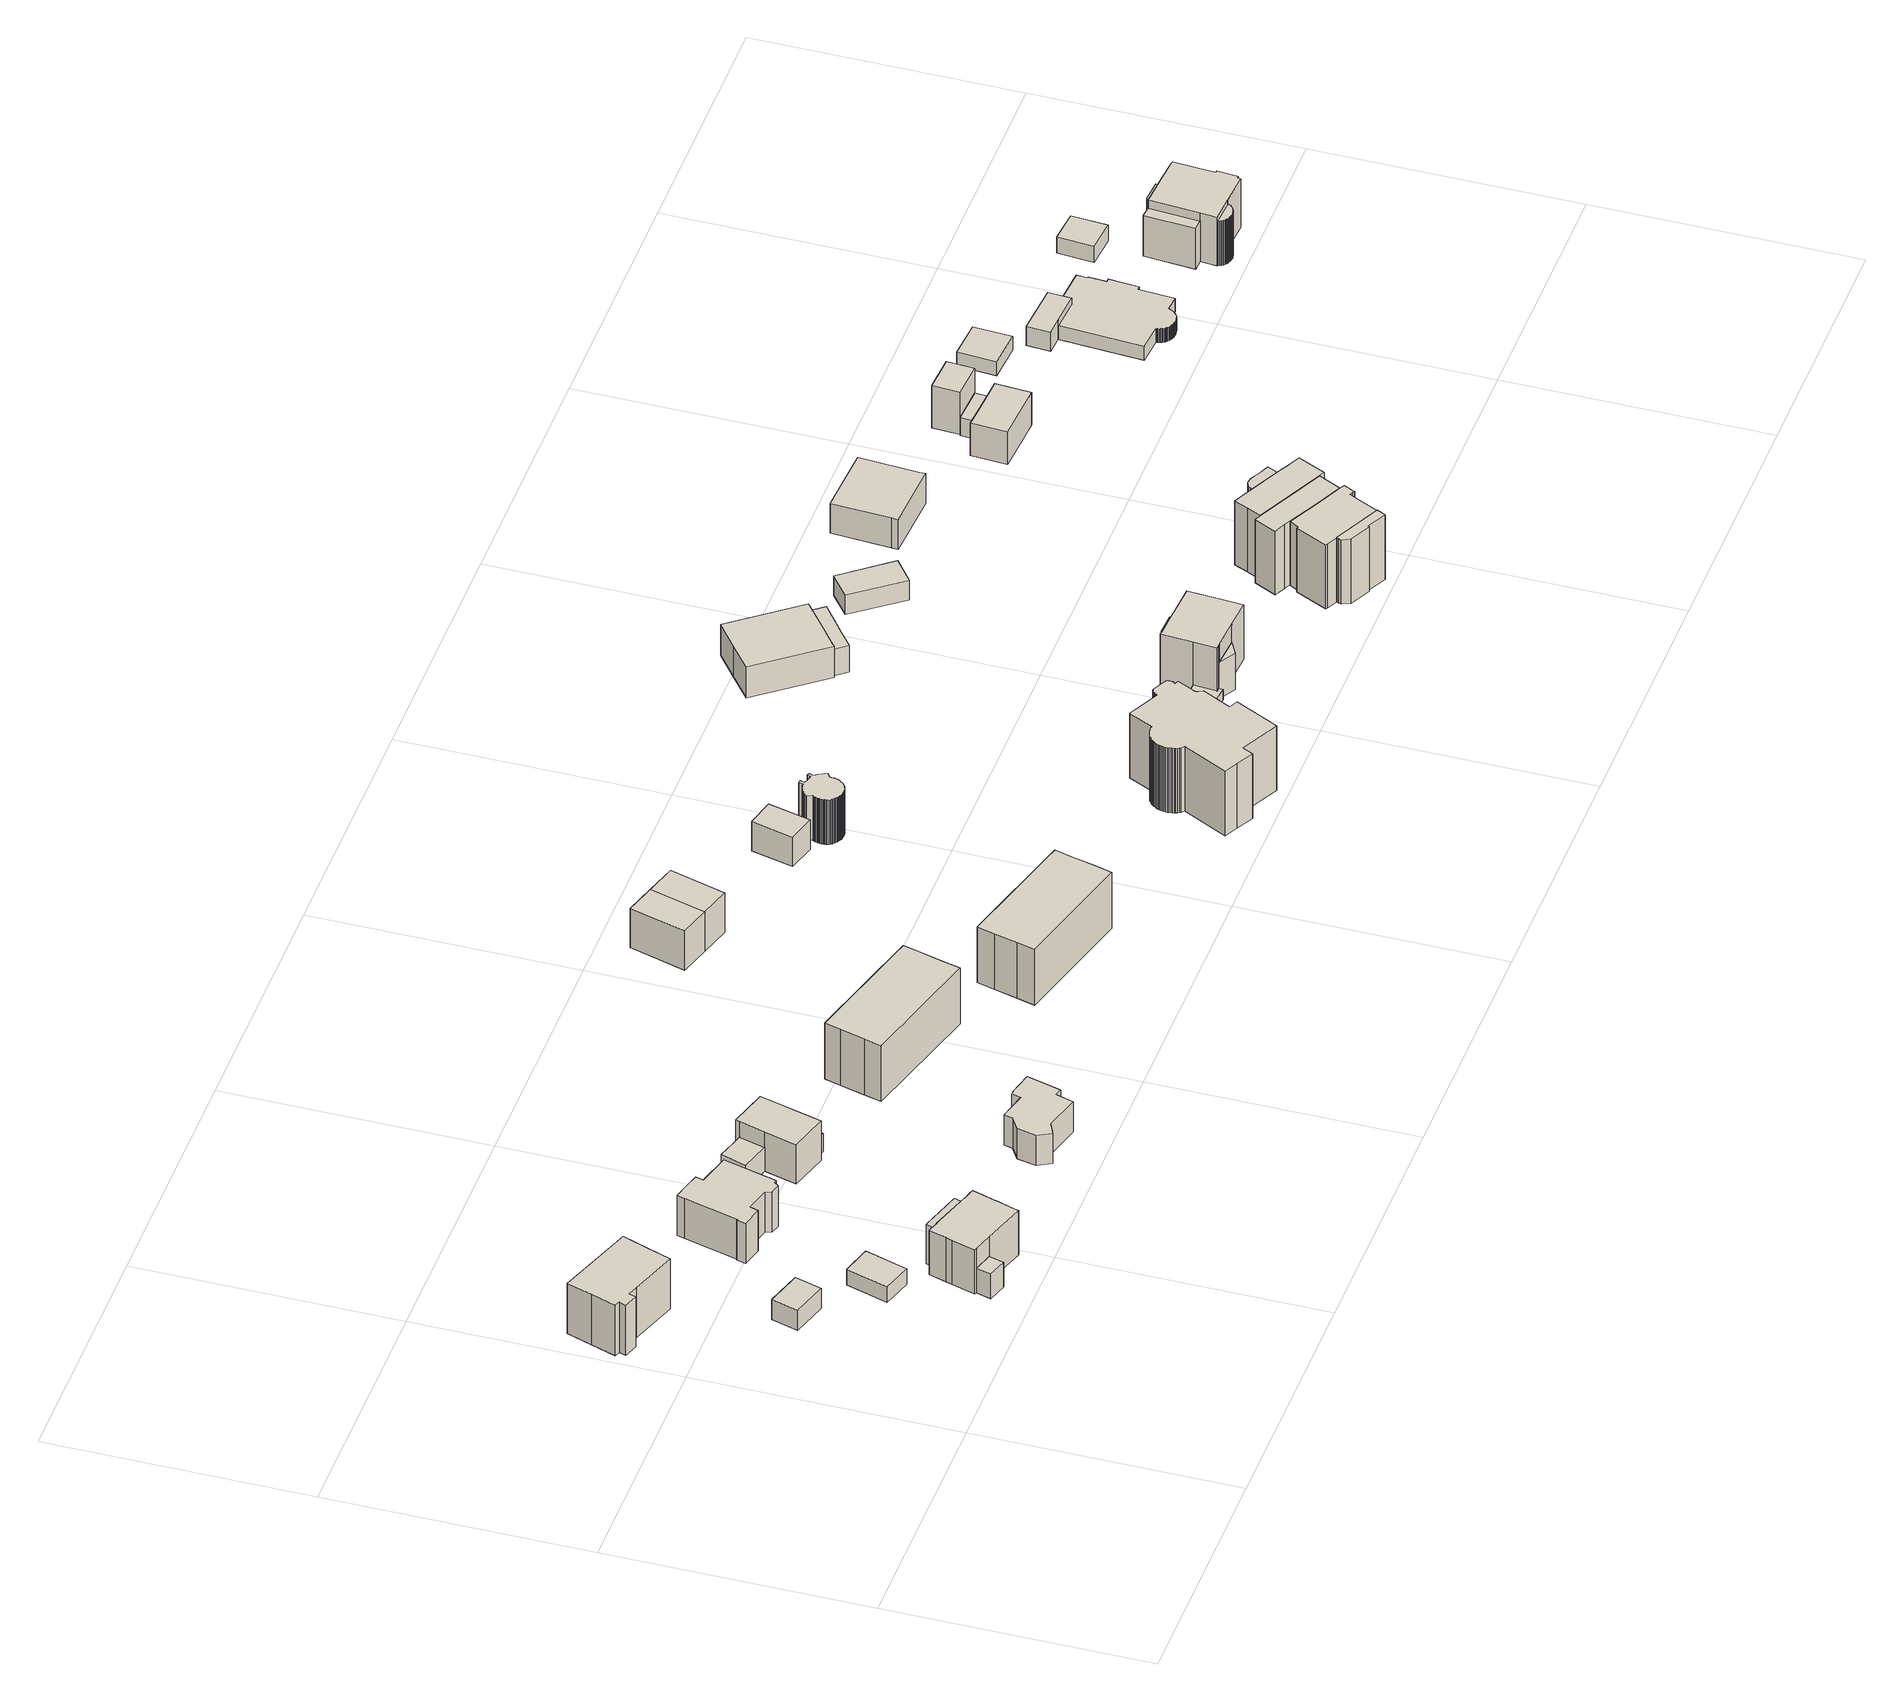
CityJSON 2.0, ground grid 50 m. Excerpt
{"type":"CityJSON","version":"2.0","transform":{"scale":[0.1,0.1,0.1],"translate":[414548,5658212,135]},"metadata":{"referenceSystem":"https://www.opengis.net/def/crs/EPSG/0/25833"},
"CityObjects":{
"building1":{"type":"Building","attributes":{"Dachtyp_tdc":"tdcGableRoof","Gemeindeschluessel":14612000,"Dachneigung":37.36,"QualitaetDacherkennung":86,"Geometrietyp2DReferenz":"3000","measuredHeight":13.49,"function":"31001_9998","roofType":"3100"},"geometry":[{"type":"Solid","lod":"1","boundaries":[[[[0,1,2,3,4,5,6,7,8,9,10]],[[11,12,13,14,15,16,17,18,19,20,21]],[[10,12,11,0]],[[9,13,12,10]],[[8,14,13,9]],[[7,15,14,8]],[[6,16,15,7]],[[5,17,16,6]],[[4,18,17,5]],[[3,19,18,4]],[[2,20,19,3]],[[1,21,20,2]],[[0,11,21,1]]]]}]},
"building2":{"type":"Building","attributes":{"Dachtyp_tdc":"tdcGableRoof","Gemeindeschluessel":14612000,"Dachneigung":61.58,"QualitaetDacherkennung":7,"Geometrietyp2DReferenz":"3000","measuredHeight":6.81,"function":"31001_9998","roofType":"3100"},"geometry":[{"type":"Solid","lod":"1","boundaries":[[[[22,23,24,25]],[[26,27,28,29]],[[25,27,26,22]],[[24,28,27,25]],[[23,29,28,24]],[[22,26,29,23]]]]}]},
"building3":{"type":"Building","attributes":{"Dachtyp_tdc":"tdcHipAndGableRoof","Gemeindeschluessel":14612000,"Dachneigung":32.86,"QualitaetDacherkennung":50,"Geometrietyp2DReferenz":"3000","measuredHeight":4.56,"function":"31001_9998","roofType":"5000"},"geometry":[{"type":"Solid","lod":"1","boundaries":[[[[30,31,32,33]],[[34,35,36,37]],[[33,35,34,30]],[[32,36,35,33]],[[31,37,36,32]],[[30,34,37,31]]]]}]},
"building4":{"type":"Building","attributes":{"Gemeindeschluessel":14612000,"Geometrietyp2DReferenz":"3000","function":"31001_9998","roofType":"9999"},"children":["building4-1","building4-2","building4-3"]},
"building4-1":{"type":"BuildingPart","attributes":{"Dachtyp_tdc":"tdcGableRoof","Dachneigung":58.76,"QualitaetDacherkennung":11,"Geometrietyp2DReferenz":"3000","measuredHeight":7.22,"roofType":"3100"},"parents":["building4"],"geometry":[{"type":"Solid","lod":"1","boundaries":[[[[38,39,40,41]],[[42,43,44,45]],[[41,43,42,38]],[[40,44,43,41]],[[39,45,44,40]],[[38,42,45,39]]]]}]},
"building4-2":{"type":"BuildingPart","attributes":{"Dachtyp_tdc":"tdcGableRoof","Dachneigung":45.17,"QualitaetDacherkennung":63,"Geometrietyp2DReferenz":"3000","measuredHeight":12.09,"roofType":"3100"},"parents":["building4"],"geometry":[{"type":"Solid","lod":"1","boundaries":[[[[46,47,48,49,50,51,52,53,54,55,56,57,58,59,60,61]],[[42,45,62,63,64,65,66,67,68,69,70,71,72,73,74,75]],[[61,45,42,46]],[[60,62,45,61]],[[59,63,62,60]],[[58,64,63,59]],[[57,65,64,58]],[[56,66,65,57]],[[55,67,66,56]],[[54,68,67,55]],[[53,69,68,54]],[[52,70,69,53]],[[51,71,70,52]],[[50,72,71,51]],[[49,73,72,50]],[[48,74,73,49]],[[47,75,74,48]],[[46,42,75,47]]]]}]},
"building4-3":{"type":"BuildingPart","attributes":{"Dachtyp_tdc":"tdcGableRoof","Dachneigung":41.83,"QualitaetDacherkennung":75,"Geometrietyp2DReferenz":"3000","measuredHeight":10.6,"roofType":"3100"},"parents":["building4"],"geometry":[{"type":"Solid","lod":"1","boundaries":[[[[76,77,78,79,80,81,82,83]],[[84,68,85,67,86,87,88,89]],[[83,68,84,76]],[[82,85,68,83]],[[81,67,85,82]],[[80,86,67,81]],[[79,87,86,80]],[[78,88,87,79]],[[77,89,88,78]],[[76,84,89,77]]]]}]},
"building5":{"type":"Building","attributes":{"Dachtyp_tdc":"tdcFreeFormRoof","Gemeindeschluessel":14612000,"Dachneigung":45.99,"QualitaetDacherkennung":55,"Geometrietyp2DReferenz":"3000","measuredHeight":12.4,"function":"31001_9998","roofType":"5000"},"geometry":[{"type":"Solid","lod":"1","boundaries":[[[[90,91,92,93,94,95,96,97,98,99,100,101,102,103,104,105]],[[106,107,108,109,110,111,112,113,114,115,116,117,118,119,120,121]],[[105,107,106,90]],[[104,108,107,105]],[[103,109,108,104]],[[102,110,109,103]],[[101,111,110,102]],[[100,112,111,101]],[[99,113,112,100]],[[98,114,113,99]],[[97,115,114,98]],[[96,116,115,97]],[[95,117,116,96]],[[94,118,117,95]],[[93,119,118,94]],[[92,120,119,93]],[[91,121,120,92]],[[90,106,121,91]]]]}]},
"building6":{"type":"Building","attributes":{"Gemeindeschluessel":14612000,"Geometrietyp2DReferenz":"3000","function":"31001_9998","roofType":"9999"},"children":["building6-1","building6-2","building6-3"]},
"building6-1":{"type":"BuildingPart","attributes":{"Dachtyp_tdc":"tdcHipRoof","Dachneigung":43.81,"QualitaetDacherkennung":73,"Geometrietyp2DReferenz":"3000","measuredHeight":10.51,"roofType":"3200"},"parents":["building6"],"geometry":[{"type":"Solid","lod":"1","boundaries":[[[[122,123,124,125,126,127,128,129]],[[130,131,132,133,134,135,136,137]],[[128,131,130,129]],[[127,132,131,128]],[[126,133,132,127]],[[125,134,133,126]],[[124,135,134,125]],[[123,136,135,124]],[[122,137,136,123]],[[129,130,137,122]]]]}]},
"building6-2":{"type":"BuildingPart","attributes":{"Dachtyp_tdc":"tdcPolyFlatRoof","Dachneigung":0,"QualitaetDacherkennung":43,"Geometrietyp2DReferenz":"3000","measuredHeight":3.89,"roofType":"1000"},"parents":["building6"],"geometry":[{"type":"Solid","lod":"1","boundaries":[[[[138,139,140,141]],[[137,142,143,130]],[[140,142,137,141]],[[139,143,142,140]],[[138,130,143,139]],[[141,137,130,138]]]]}]},
"building6-3":{"type":"BuildingPart","attributes":{"Dachtyp_tdc":"tdcFreeFormRoof","Dachneigung":50.61,"QualitaetDacherkennung":26,"Geometrietyp2DReferenz":"3000","measuredHeight":6.78,"roofType":"5000"},"parents":["building6"],"geometry":[{"type":"Solid","lod":"1","boundaries":[[[[144,145,146,147,148]],[[149,150,151,134,133]],[[148,150,149,144]],[[147,151,150,148]],[[146,134,151,147]],[[145,133,134,146]],[[144,149,133,145]]]]}]},
"building7":{"type":"Building","attributes":{"Dachtyp_tdc":"tdcFreeFormRoof","Gemeindeschluessel":14612000,"Dachneigung":26.39,"QualitaetDacherkennung":44,"Geometrietyp2DReferenz":"3000","measuredHeight":8.62,"function":"31001_9998","roofType":"5000"},"geometry":[{"type":"Solid","lod":"1","boundaries":[[[[152,153,154,155,156,157,158,159,160,161,162,163,164,165]],[[166,167,168,169,170,171,172,173,174,175,176,177,178,179]],[[165,167,166,152]],[[164,168,167,165]],[[163,169,168,164]],[[162,170,169,163]],[[161,171,170,162]],[[160,172,171,161]],[[159,173,172,160]],[[158,174,173,159]],[[157,175,174,158]],[[156,176,175,157]],[[155,177,176,156]],[[154,178,177,155]],[[153,179,178,154]],[[152,166,179,153]]]]}]},
"building8":{"type":"Building","attributes":{"Dachtyp_tdc":"tdcHipRoof","Gemeindeschluessel":14612000,"Dachneigung":44.31,"QualitaetDacherkennung":67,"Geometrietyp2DReferenz":"3000","measuredHeight":15.04,"function":"31001_9998","roofType":"3200"},"geometry":[{"type":"Solid","lod":"1","boundaries":[[[[180,181,182,183,184,185,186,187]],[[188,189,190,191,192,193,194,195]],[[187,189,188,180]],[[186,190,189,187]],[[185,191,190,186]],[[184,192,191,185]],[[183,193,192,184]],[[182,194,193,183]],[[181,195,194,182]],[[180,188,195,181]]]]}]},
"building9":{"type":"Building","attributes":{"Dachtyp_tdc":"tdcGableRoof","Gemeindeschluessel":14612000,"Dachneigung":14.91,"QualitaetDacherkennung":47,"Geometrietyp2DReferenz":"3000","measuredHeight":9.31,"function":"31001_9998","roofType":"3100"},"geometry":[{"type":"Solid","lod":"1","boundaries":[[[[196,197,198,199]],[[200,201,202,203]],[[199,201,200,196]],[[198,202,201,199]],[[197,203,202,198]],[[196,200,203,197]]]]}]},
"building10":{"type":"Building","attributes":{"Dachtyp_tdc":"tdcFreeFormRoof","Gemeindeschluessel":14612000,"Dachneigung":45.02,"QualitaetDacherkennung":69,"Geometrietyp2DReferenz":"3000","measuredHeight":15.14,"function":"31001_9998","roofType":"5000"},"geometry":[{"type":"Solid","lod":"1","boundaries":[[[[204,205,206,207,208,209,210,211]],[[212,213,214,215,216,217,218,219]],[[211,213,212,204]],[[210,214,213,211]],[[209,215,214,210]],[[208,216,215,209]],[[207,217,216,208]],[[206,218,217,207]],[[205,219,218,206]],[[204,212,219,205]]]]}]},
"building11":{"type":"Building","attributes":{"Dachtyp_tdc":"tdcGableRoof","Gemeindeschluessel":14612000,"Dachneigung":14.8,"QualitaetDacherkennung":48,"Geometrietyp2DReferenz":"3000","measuredHeight":9.32,"function":"31001_9998","roofType":"3100"},"geometry":[{"type":"Solid","lod":"1","boundaries":[[[[220,221,197,196]],[[222,200,203,223]],[[196,200,222,220]],[[197,203,200,196]],[[221,223,203,197]],[[220,222,223,221]]]]}]},
"building12":{"type":"Building","attributes":{"Dachtyp_tdc":"tdcGableRoof","Gemeindeschluessel":14612000,"Dachneigung":50.18,"QualitaetDacherkennung":15,"Geometrietyp2DReferenz":"3000","measuredHeight":9.1,"function":"31001_2000","roofType":"3100"},"geometry":[{"type":"Solid","lod":"1","boundaries":[[[[224,225,226,227]],[[228,229,230,231]],[[227,229,228,224]],[[226,230,229,227]],[[225,231,230,226]],[[224,228,231,225]]]]}]},
"building13":{"type":"Building","attributes":{"Dachtyp_tdc":"tdcFreeFormRoof","Gemeindeschluessel":14612000,"Dachneigung":49.87,"QualitaetDacherkennung":11,"Geometrietyp2DReferenz":"3000","measuredHeight":13.91,"function":"31001_2000","roofType":"5000"},"geometry":[{"type":"Solid","lod":"1","boundaries":[[[[232,233,234,235,236,237,238,239,240,241,242,243,244,245,246,247,248,249,250,251,252,253,254,255,256,257,258,259,260,261,262,263,264,265,266,267,268,269,270,271,272,273,274,275,276,277,278,279,280,281,282,283,284,285,286,287,288,289,290,291,292,293,294,295,296,297,298,299,300,301,302,303,304,305,306,307,308,309,310,311,312,313,314,315,316]],[[317,318,319,320,321,322,323,324,325,326,327,328,329,330,331,332,333,334,335,336,337,338,339,340,341,342,343,344,345,346,347,348,349,350,351,352,353,354,355,356,357,358,359,360,361,362,363,364,365,366,367,368,369,370,371,372,373,374,375,376,377,378,379,380,381,382,383,384,385,386,387,388,389,390,391,392,393,394,395,396,397,398,399,400,401]],[[316,318,317,232]],[[315,319,318,316]],[[314,320,319,315]],[[313,321,320,314]],[[312,322,321,313]],[[311,323,322,312]],[[310,324,323,311]],[[309,325,324,310]],[[308,326,325,309]],[[307,327,326,308]],[[306,328,327,307]],[[305,329,328,306]],[[304,330,329,305]],[[303,331,330,304]],[[302,332,331,303]],[[301,333,332,302]],[[300,334,333,301]],[[299,335,334,300]],[[298,336,335,299]],[[297,337,336,298]],[[296,338,337,297]],[[295,339,338,296]],[[294,340,339,295]],[[293,341,340,294]],[[292,342,341,293]],[[291,343,342,292]],[[290,344,343,291]],[[289,345,344,290]],[[288,346,345,289]],[[287,347,346,288]],[[286,348,347,287]],[[285,349,348,286]],[[284,350,349,285]],[[283,351,350,284]],[[282,352,351,283]],[[281,353,352,282]],[[280,354,353,281]],[[279,355,354,280]],[[278,356,355,279]],[[277,357,356,278]],[[276,358,357,277]],[[275,359,358,276]],[[274,360,359,275]],[[273,361,360,274]],[[272,362,361,273]],[[271,363,362,272]],[[270,364,363,271]],[[269,365,364,270]],[[268,366,365,269]],[[267,367,366,268]],[[266,368,367,267]],[[265,369,368,266]],[[264,370,369,265]],[[263,371,370,264]],[[262,372,371,263]],[[261,373,372,262]],[[260,374,373,261]],[[259,375,374,260]],[[258,376,375,259]],[[257,377,376,258]],[[256,378,377,257]],[[255,379,378,256]],[[254,380,379,255]],[[253,381,380,254]],[[252,382,381,253]],[[251,383,382,252]],[[250,384,383,251]],[[249,385,384,250]],[[248,386,385,249]],[[247,387,386,248]],[[246,388,387,247]],[[245,389,388,246]],[[244,390,389,245]],[[243,391,390,244]],[[242,392,391,243]],[[241,393,392,242]],[[240,394,393,241]],[[239,395,394,240]],[[238,396,395,239]],[[237,397,396,238]],[[236,398,397,237]],[[235,399,398,236]],[[234,400,399,235]],[[233,401,400,234]],[[232,317,401,233]]]]}]},
"building14":{"type":"Building","attributes":{"Dachtyp_tdc":"tdcFreeFormRoof","Gemeindeschluessel":14612000,"Dachneigung":14.14,"QualitaetDacherkennung":17,"Geometrietyp2DReferenz":"3000","measuredHeight":16.1,"function":"31001_9998","roofType":"5000"},"geometry":[{"type":"Solid","lod":"1","boundaries":[[[[402,403,404,405,406,407,408,409,410,411,412,413,414,415,416,417,418,419,420,421,422,423,424,425,426,427,428,429,430,431,432,433,434,435,436,437,438,439,440,441,442,443,444,445,446,447,448,449,450,451,452,453,454,455,456,457,458,459,460,461,462,463,464,465,466,467,468,469,470,471,472,473,474,475,476,477,478,479,480,481,482,483]],[[484,485,486,487,488,489,490,491,492,493,494,495,496,497,498,499,500,501,502,503,504,505,506,507,508,509,510,511,512,513,514,515,516,517,518,519,520,521,522,523,524,525,526,527,528,529,530,531,532,533,534,535,536,537,538,539,540,541,542,543,544,545,546,547,548,549,550,551,552,553,554,555,556,557,558,559,560,561,562,563,564,565]],[[483,485,484,402]],[[482,486,485,483]],[[481,487,486,482]],[[480,488,487,481]],[[479,489,488,480]],[[478,490,489,479]],[[477,491,490,478]],[[476,492,491,477]],[[475,493,492,476]],[[474,494,493,475]],[[473,495,494,474]],[[472,496,495,473]],[[471,497,496,472]],[[470,498,497,471]],[[469,499,498,470]],[[468,500,499,469]],[[467,501,500,468]],[[466,502,501,467]],[[465,503,502,466]],[[464,504,503,465]],[[463,505,504,464]],[[462,506,505,463]],[[461,507,506,462]],[[460,508,507,461]],[[459,509,508,460]],[[458,510,509,459]],[[457,511,510,458]],[[456,512,511,457]],[[455,513,512,456]],[[454,514,513,455]],[[453,515,514,454]],[[452,516,515,453]],[[451,517,516,452]],[[450,518,517,451]],[[449,519,518,450]],[[448,520,519,449]],[[447,521,520,448]],[[446,522,521,447]],[[445,523,522,446]],[[444,524,523,445]],[[443,525,524,444]],[[442,526,525,443]],[[441,527,526,442]],[[440,528,527,441]],[[439,529,528,440]],[[438,530,529,439]],[[437,531,530,438]],[[436,532,531,437]],[[435,533,532,436]],[[434,534,533,435]],[[433,535,534,434]],[[432,536,535,433]],[[431,537,536,432]],[[430,538,537,431]],[[429,539,538,430]],[[428,540,539,429]],[[427,541,540,428]],[[426,542,541,427]],[[425,543,542,426]],[[424,544,543,425]],[[423,545,544,424]],[[422,546,545,423]],[[421,547,546,422]],[[420,548,547,421]],[[419,549,548,420]],[[418,550,549,419]],[[417,551,550,418]],[[416,552,551,417]],[[415,553,552,416]],[[414,554,553,415]],[[413,555,554,414]],[[412,556,555,413]],[[411,557,556,412]],[[410,558,557,411]],[[409,559,558,410]],[[408,560,559,409]],[[407,561,560,408]],[[406,562,561,407]],[[405,563,562,406]],[[404,564,563,405]],[[403,565,564,404]],[[402,484,565,403]]]]}]},
"building15":{"type":"Building","attributes":{"Dachtyp_tdc":"tdcPolyFlatRoof","Gemeindeschluessel":14612000,"Dachneigung":0,"QualitaetDacherkennung":67,"Geometrietyp2DReferenz":"3000","measuredHeight":2.29,"function":"31001_9998","roofType":"1000"},"geometry":[{"type":"Solid","lod":"1","boundaries":[[[[566,567,568,569,570,571]],[[572,573,574,575,576,577]],[[571,573,572,566]],[[570,574,573,571]],[[569,575,574,570]],[[568,576,575,569]],[[567,577,576,568]],[[566,572,577,567]]]]}]},
"building16":{"type":"Building","attributes":{"Gemeindeschluessel":14612000,"Geometrietyp2DReferenz":"3000","function":"31001_9998","roofType":"9999"},"children":["building16-1","building16-2","building16-3"]},
"building16-1":{"type":"BuildingPart","attributes":{"Dachtyp_tdc":"tdcPolyFlatRoof","Dachneigung":33.14,"QualitaetDacherkennung":34,"Geometrietyp2DReferenz":"3000","measuredHeight":8.42,"roofType":"2100"},"parents":["building16"],"geometry":[{"type":"Solid","lod":"1","boundaries":[[[[578,579,580]],[[581,582,583]],[[580,582,581,578]],[[579,583,582,580]],[[578,581,583,579]]]]}]},
"building16-2":{"type":"BuildingPart","attributes":{"Dachtyp_tdc":"tdcFreeFormRoof","Dachneigung":53.93,"QualitaetDacherkennung":16,"Geometrietyp2DReferenz":"3000","measuredHeight":9.31,"roofType":"5000"},"parents":["building16"],"geometry":[{"type":"Solid","lod":"1","boundaries":[[[[584,585,586,587]],[[588,589,590,591]],[[587,589,588,584]],[[586,590,589,587]],[[585,591,590,586]],[[584,588,591,585]]]]}]},
"building16-3":{"type":"BuildingPart","attributes":{"Dachtyp_tdc":"tdcHipRoof","Dachneigung":52.38,"QualitaetDacherkennung":80,"Geometrietyp2DReferenz":"3000","measuredHeight":15.26,"roofType":"3200"},"parents":["building16"],"geometry":[{"type":"Solid","lod":"1","boundaries":[[[[592,593,594,595,596,597,598,599,600,601,602,603,604,605]],[[606,607,608,609,610,611,588,591,612,613,614,615,583,582]],[[605,606,582,592]],[[604,607,606,605]],[[603,608,607,604]],[[602,609,608,603]],[[601,610,609,602]],[[600,611,610,601]],[[599,588,611,600]],[[598,591,588,599]],[[597,612,591,598]],[[596,613,612,597]],[[595,614,613,596]],[[594,615,614,595]],[[593,583,615,594]],[[592,582,583,593]]]]}]},
"building17":{"type":"Building","attributes":{"Gemeindeschluessel":14612000,"Geometrietyp2DReferenz":"3000","function":"31001_2000","roofType":"9999"},"children":["building17-1","building17-2"]},
"building17-1":{"type":"BuildingPart","attributes":{"Dachtyp_tdc":"tdcGableRoof","Dachneigung":26.77,"QualitaetDacherkennung":88,"Geometrietyp2DReferenz":"3000","measuredHeight":8.41,"roofType":"3100"},"parents":["building17"],"geometry":[{"type":"Solid","lod":"1","boundaries":[[[[616,617,618,619,620,621,622,623,624]],[[625,626,627,628,629,630,631,632,633]],[[623,626,625,624]],[[622,627,626,623]],[[621,628,627,622]],[[620,629,628,621]],[[619,630,629,620]],[[618,631,630,619]],[[617,632,631,618]],[[616,633,632,617]],[[624,625,633,616]]]]}]},
"building17-2":{"type":"BuildingPart","attributes":{"Dachtyp_tdc":"tdcFreeFormRoof","Dachneigung":44.8,"QualitaetDacherkennung":9,"Geometrietyp2DReferenz":"3000","measuredHeight":6.52,"roofType":"5000"},"parents":["building17"],"geometry":[{"type":"Solid","lod":"1","boundaries":[[[[634,635,636,637,638,639,640]],[[641,628,627,625,642,643,644]],[[640,628,641,634]],[[639,627,628,640]],[[638,625,627,639]],[[637,642,625,638]],[[636,643,642,637]],[[635,644,643,636]],[[634,641,644,635]]]]}]},
"building18":{"type":"Building","attributes":{"Dachtyp_tdc":"tdcPolyFlatRoof","Gemeindeschluessel":14612000,"Dachneigung":21.72,"QualitaetDacherkennung":78,"Geometrietyp2DReferenz":"3000","measuredHeight":5.45,"function":"31001_9998","roofType":"2100"},"geometry":[{"type":"Solid","lod":"1","boundaries":[[[[645,646,647,648]],[[649,650,651,652]],[[648,650,649,645]],[[647,651,650,648]],[[646,652,651,647]],[[645,649,652,646]]]]}]},
"building19":{"type":"Building","attributes":{"Gemeindeschluessel":14612000,"Geometrietyp2DReferenz":"3000","function":"31001_9998","roofType":"9999"},"children":["building19-1","building19-2"]},
"building19-1":{"type":"BuildingPart","attributes":{"Dachtyp_tdc":"tdcFreeFormRoof","Dachneigung":55.05,"QualitaetDacherkennung":14,"Geometrietyp2DReferenz":"3000","measuredHeight":14.81,"roofType":"5000"},"parents":["building19"],"geometry":[{"type":"Solid","lod":"1","boundaries":[[[[653,654,655,656,657,658,659,660,661]],[[662,663,664,665,666,667,668,669,670]],[[661,663,662,653]],[[660,664,663,661]],[[659,665,664,660]],[[658,666,665,659]],[[657,667,666,658]],[[656,668,667,657]],[[655,669,668,656]],[[654,670,669,655]],[[653,662,670,654]]]]}]},
"building19-2":{"type":"BuildingPart","attributes":{"Dachtyp_tdc":"tdcHipAndGableRoof","Dachneigung":29.44,"QualitaetDacherkennung":34,"Geometrietyp2DReferenz":"3000","measuredHeight":15.8,"roofType":"5000"},"parents":["building19"],"geometry":[{"type":"Solid","lod":"1","boundaries":[[[[671,672,673,674,675,676,677,678,679,680,681,682,683,684,685,686,687]],[[688,689,690,691,692,693,694,695,668,667,696,697,698,699,700,701,702]],[[687,689,688,671]],[[686,690,689,687]],[[685,691,690,686]],[[684,692,691,685]],[[683,693,692,684]],[[682,694,693,683]],[[681,695,694,682]],[[680,668,695,681]],[[679,667,668,680]],[[678,696,667,679]],[[677,697,696,678]],[[676,698,697,677]],[[675,699,698,676]],[[674,700,699,675]],[[673,701,700,674]],[[672,702,701,673]],[[671,688,702,672]]]]}]},
"building20":{"type":"Building","attributes":{"Gemeindeschluessel":14612000,"Geometrietyp2DReferenz":"3000","function":"31001_9998","roofType":"9999"},"children":["building20-1","building20-2","building20-3","building20-4"]},
"building20-1":{"type":"BuildingPart","attributes":{"Dachtyp_tdc":"tdcFreeFormRoof","Dachneigung":39.55,"QualitaetDacherkennung":21,"Geometrietyp2DReferenz":"3000","measuredHeight":10.67,"roofType":"5000"},"parents":["building20"],"geometry":[{"type":"Solid","lod":"1","boundaries":[[[[703,704,705,706,707,708]],[[709,710,711,712,713,714]],[[708,710,709,703]],[[707,711,710,708]],[[706,712,711,707]],[[705,713,712,706]],[[704,714,713,705]],[[703,709,714,704]]]]}]},
"building20-2":{"type":"BuildingPart","attributes":{"Dachtyp_tdc":"tdcFreeFormRoof","Dachneigung":62.62,"QualitaetDacherkennung":19,"Geometrietyp2DReferenz":"3000","measuredHeight":15.72,"roofType":"5000"},"parents":["building20"],"geometry":[{"type":"Solid","lod":"1","boundaries":[[[[715,716,717,718,719,720,721,722,723,724,725,726,727,728]],[[729,730,731,732,733,734,735,736,737,738,739,740,712,711]],[[728,730,729,715]],[[727,731,730,728]],[[726,732,731,727]],[[725,733,732,726]],[[724,734,733,725]],[[723,735,734,724]],[[722,736,735,723]],[[721,737,736,722]],[[720,738,737,721]],[[719,739,738,720]],[[718,740,739,719]],[[717,712,740,718]],[[716,711,712,717]],[[715,729,711,716]]]]}]},
"building20-3":{"type":"BuildingPart","attributes":{"Dachtyp_tdc":"tdcGableRoof","Dachneigung":33.9,"QualitaetDacherkennung":54,"Geometrietyp2DReferenz":"3000","measuredHeight":17.3,"roofType":"3100"},"parents":["building20"],"geometry":[{"type":"Solid","lod":"1","boundaries":[[[[741,742,743,744,745,746,747,748,749]],[[750,751,752,753,754,755,756,757,758]],[[749,751,750,741]],[[748,752,751,749]],[[747,753,752,748]],[[746,754,753,747]],[[745,755,754,746]],[[744,756,755,745]],[[743,757,756,744]],[[742,758,757,743]],[[741,750,758,742]]]]}]},
"building20-4":{"type":"BuildingPart","attributes":{"Dachtyp_tdc":"tdcHipRoof","Dachneigung":32.51,"QualitaetDacherkennung":36,"Geometrietyp2DReferenz":"3000","measuredHeight":15.26,"roofType":"3200"},"parents":["building20"],"geometry":[{"type":"MultiSurface","lod":"1","boundaries":[[[759,760,759,761,762,763,764,765,766,767,768,769]],[[730,711,710,709,770,771,754,752,772,773,730,731]],[[769,711,730,759]],[[768,710,711,769]],[[767,709,710,768]],[[766,770,709,767]],[[765,771,770,766]],[[764,754,771,765]],[[763,752,754,764]],[[762,772,752,763]],[[761,773,772,762]],[[759,730,773,761]],[[760,731,730,759]]]}]},
"building21":{"type":"Building","attributes":{"Gemeindeschluessel":14612000,"Dachtyp_tdc":"tdcGableRoof","Dachneigung":13.98,"QualitaetDacherkennung":85,"Geometrietyp2DReferenz":"3000","measuredHeight":7.41,"function":"31001_9998","roofType":"3100"},"geometry":[{"type":"Solid","lod":"1","boundaries":[[[[774,775,776,777,778,779]],[[780,781,782,783,784,785]],[[779,781,780,774]],[[778,782,781,779]],[[777,783,782,778]],[[776,784,783,777]],[[775,785,784,776]],[[774,780,785,775]]]]}]},
"building22":{"type":"Building","attributes":{"Gemeindeschluessel":14612000,"Geometrietyp2DReferenz":"3000","function":"31001_9998","roofType":"9999"},"children":["building22-1","building22-2"]},
"building22-1":{"type":"BuildingPart","attributes":{"Dachtyp_tdc":"tdcPolyFlatRoof","Dachneigung":0,"QualitaetDacherkennung":75,"Geometrietyp2DReferenz":"3000","measuredHeight":7.1,"roofType":"1000"},"parents":["building22"],"geometry":[{"type":"Solid","lod":"1","boundaries":[[[[786,787,788,789,790]],[[791,792,793,794,795]],[[790,792,791,786]],[[789,793,792,790]],[[788,794,793,789]],[[787,795,794,788]],[[786,791,795,787]]]]}]},
"building22-2":{"type":"BuildingPart","attributes":{"Dachtyp_tdc":"tdcPolyFlatRoof","Dachneigung":0,"QualitaetDacherkennung":24,"Geometrietyp2DReferenz":"3000","measuredHeight":3.99,"roofType":"1000"},"parents":["building22"],"geometry":[{"type":"Solid","lod":"1","boundaries":[[[[796,797,798,799]],[[800,791,795,801]],[[799,791,800,796]],[[798,795,791,799]],[[797,801,795,798]],[[796,800,801,797]]]]}]},
"building23":{"type":"Building","attributes":{"Dachtyp_tdc":"tdcGableRoof","Gemeindeschluessel":14612000,"Dachneigung":69.28,"QualitaetDacherkennung":6,"Geometrietyp2DReferenz":"3000","measuredHeight":15,"function":"31001_9998","roofType":"3100"},"geometry":[{"type":"Solid","lod":"1","boundaries":[[[[802,803,804,805]],[[806,807,808,809]],[[805,807,806,802]],[[804,808,807,805]],[[803,809,808,804]],[[802,806,809,803]]]]}]},
"building24":{"type":"Building","attributes":{"Dachtyp_tdc":"tdcPolyFlatRoof","Gemeindeschluessel":14612000,"Dachneigung":0,"QualitaetDacherkennung":79,"Geometrietyp2DReferenz":"3000","measuredHeight":3.02,"function":"31001_9998","roofType":"1000"},"geometry":[{"type":"Solid","lod":"1","boundaries":[[[[810,811,812,813]],[[814,815,816,817]],[[813,815,814,810]],[[812,816,815,813]],[[811,817,816,812]],[[810,814,817,811]]]]}]},
"building25":{"type":"Building","attributes":{"Dachtyp_tdc":"tdcPolyFlatRoof","Gemeindeschluessel":14612000,"Dachneigung":0,"QualitaetDacherkennung":81,"Geometrietyp2DReferenz":"3000","measuredHeight":4.11,"function":"31001_9998","roofType":"1000"},"geometry":[{"type":"Solid","lod":"1","boundaries":[[[[818,819,820,821,822,823]],[[824,825,826,827,828,829]],[[823,825,824,818]],[[822,826,825,823]],[[821,827,826,822]],[[820,828,827,821]],[[819,829,828,820]],[[818,824,829,819]]]]}]},
"building26":{"type":"Building","attributes":{"Dachtyp_tdc":"tdcPolyFlatRoof","Gemeindeschluessel":14612000,"Dachneigung":0,"QualitaetDacherkennung":0,"Geometrietyp2DReferenz":"3000","BezugspunktDach":"2000","measuredHeight":3,"function":"31001_9998"},"geometry":[{"type":"Solid","lod":"1","boundaries":[[[[830,831,832,833,834,835,836,837,838,839,840,841,842,843,844,845,846,847,848,849,850,851,852,853,854,855,856,857,858,859,860,861,862,863,864,865,866,867,868,869,870,871,872,873,874,875,876,877,878,879,880]],[[881,882,883,884,885,886,887,888,889,890,891,892,893,894,895,896,897,898,899,900,901,902,903,904,905,906,907,908,909,910,911,912,913,914,915,916,917,918,919,920,921,922,923,924,925,926,927,928,929,930,931]],[[880,882,881,830]],[[879,883,882,880]],[[878,884,883,879]],[[877,885,884,878]],[[876,886,885,877]],[[875,887,886,876]],[[874,888,887,875]],[[873,889,888,874]],[[872,890,889,873]],[[871,891,890,872]],[[870,892,891,871]],[[869,893,892,870]],[[868,894,893,869]],[[867,895,894,868]],[[866,896,895,867]],[[865,897,896,866]],[[864,898,897,865]],[[863,899,898,864]],[[862,900,899,863]],[[861,901,900,862]],[[860,902,901,861]],[[859,903,902,860]],[[858,904,903,859]],[[857,905,904,858]],[[856,906,905,857]],[[855,907,906,856]],[[854,908,907,855]],[[853,909,908,854]],[[852,910,909,853]],[[851,911,910,852]],[[850,912,911,851]],[[849,913,912,850]],[[848,914,913,849]],[[847,915,914,848]],[[846,916,915,847]],[[845,917,916,846]],[[844,918,917,845]],[[843,919,918,844]],[[842,920,919,843]],[[841,921,920,842]],[[840,922,921,841]],[[839,923,922,840]],[[838,924,923,839]],[[837,925,924,838]],[[836,926,925,837]],[[835,927,926,836]],[[834,928,927,835]],[[833,929,928,834]],[[832,930,929,833]],[[831,931,930,832]],[[830,881,931,831]]]]}]},
"building27":{"type":"Building","attributes":{"Dachtyp_tdc":"tdcHipAndGableRoof","Gemeindeschluessel":14612000,"Dachneigung":28.68,"QualitaetDacherkennung":64,"Geometrietyp2DReferenz":"3000","measuredHeight":4.56,"function":"31001_9998","roofType":"5000"},"geometry":[{"type":"Solid","lod":"1","boundaries":[[[[932,933,934,935]],[[936,937,938,939]],[[935,937,936,932]],[[934,938,937,935]],[[933,939,938,934]],[[932,936,939,933]]]]}]},
"building28":{"type":"Building","attributes":{"Gemeindeschluessel":14612000,"Geometrietyp2DReferenz":"3000","function":"31001_9998","roofType":"9999"},"children":["building28-1","building28-2","building28-3","building28-4"]},
"building28-1":{"type":"BuildingPart","attributes":{"Dachtyp_tdc":"tdcHipRoof","Dachneigung":45.28,"QualitaetDacherkennung":49,"Geometrietyp2DReferenz":"3000","measuredHeight":13.95,"roofType":"3200"},"parents":["building28"],"geometry":[{"type":"Solid","lod":"1","boundaries":[[[[940,941,942,943,944,945,946,947,948,949,950,951,952]],[[953,954,955,956,957,958,959,960,961,962,963,964,965]],[[952,953,965,940]],[[951,954,953,952]],[[950,955,954,951]],[[949,956,955,950]],[[948,957,956,949]],[[947,958,957,948]],[[946,959,958,947]],[[945,960,959,946]],[[944,961,960,945]],[[943,962,961,944]],[[942,963,962,943]],[[941,964,963,942]],[[940,965,964,941]]]]}]},
"building28-2":{"type":"BuildingPart","attributes":{"Dachtyp_tdc":"tdcFreeFormRoof","Dachneigung":64.24,"QualitaetDacherkennung":35,"Geometrietyp2DReferenz":"3000","measuredHeight":10.65,"roofType":"5000"},"parents":["building28"],"geometry":[{"type":"Solid","lod":"1","boundaries":[[[[966,967,968,969,970,971,972,973,974,975,976,977,978,979,980,981,982,983,984,985,986,987,988,989,990,991,992,993,994,995,996,997,998]],[[999,1000,1001,1002,1003,1004,1005,1006,1007,1008,1009,1010,1011,1012,1013,1014,1015,1016,1017,1018,1019,1020,1021,1022,1023,1024,1025,1026,1027,1028,1029,963,962]],[[998,1000,999,966]],[[997,1001,1000,998]],[[996,1002,1001,997]],[[995,1003,1002,996]],[[994,1004,1003,995]],[[993,1005,1004,994]],[[992,1006,1005,993]],[[991,1007,1006,992]],[[990,1008,1007,991]],[[989,1009,1008,990]],[[988,1010,1009,989]],[[987,1011,1010,988]],[[986,1012,1011,987]],[[985,1013,1012,986]],[[984,1014,1013,985]],[[983,1015,1014,984]],[[982,1016,1015,983]],[[981,1017,1016,982]],[[980,1018,1017,981]],[[979,1019,1018,980]],[[978,1020,1019,979]],[[977,1021,1020,978]],[[976,1022,1021,977]],[[975,1023,1022,976]],[[974,1024,1023,975]],[[973,1025,1024,974]],[[972,1026,1025,973]],[[971,1027,1026,972]],[[970,1028,1027,971]],[[969,1029,1028,970]],[[968,963,1029,969]],[[967,962,963,968]],[[966,999,962,967]]]]}]},
"building28-3":{"type":"BuildingPart","attributes":{"Dachtyp_tdc":"tdcPolyFlatRoof","Dachneigung":0,"QualitaetDacherkennung":65,"Geometrietyp2DReferenz":"3000","measuredHeight":5.34,"roofType":"1000"},"parents":["building28"],"geometry":[{"type":"Solid","lod":"1","boundaries":[[[[1030,1031,1032,1033]],[[1034,954,953,1035]],[[1033,954,1034,1030]],[[1032,953,954,1033]],[[1031,1035,953,1032]],[[1030,1034,1035,1031]]]]}]},
"building28-4":{"type":"BuildingPart","attributes":{"Dachtyp_tdc":"tdcPolyFlatRoof","Dachneigung":41.95,"QualitaetDacherkennung":58,"Geometrietyp2DReferenz":"3000","measuredHeight":9.86,"roofType":"2100"},"parents":["building28"],"geometry":[{"type":"Solid","lod":"1","boundaries":[[[[1036,1037,1038,1039]],[[964,1040,1041,965]],[[1039,1040,964,1036]],[[1038,1041,1040,1039]],[[1037,965,1041,1038]],[[1036,964,965,1037]]]]}]}
},
"vertices":[
[43,616,131],[64,609,131],[155,578,131],[171,624,131],[189,673,131],[39,725,131],[22,676,131],[6,629,131],[17,625,131],[12,612,131],[39,603,131],[43,616,21],[39,603,21],[12,612,21],[17,625,21],[6,629,21],[22,676,21],[39,725,21],[189,673,21],[171,624,21],[155,578,21],[64,609,21],
[227,331,71],[242,382,71],[173,402,71],[158,351,71],[227,331,27],[158,351,27],[173,402,27],[242,382,27],
[362,294,58],[305,310,58],[280,230,58],[337,213,58],[362,294,24],[337,213,24],[280,230,24],[305,310,24],
[389,82,77],[352,93,77],[344,65,77],[381,54,77],[389,82,23],[381,54,23],[344,65,23],[352,93,23],
[389,82,120],[472,56,120],[474,64,120],[486,101,120],[486,102,120],[500,147,120],[489,150,120],[477,153,120],[477,154,120],[396,179,120],[396,178,120],[375,185,120],[365,151,120],[361,139,120],[348,95,120],[352,93,120],[348,95,23],[361,139,23],[365,151,23],[375,185,23],[396,178,23],[396,179,23],[477,154,23],[477,153,23],[489,150,23],[500,147,23],[486,102,23],[486,101,23],[474,64,23],[472,56,23],
[483,172,109],[484,174,109],[482,175,109],[441,187,109],[402,199,109],[396,179,109],[435,167,109],[477,154,109],[483,172,23],[435,167,23],[402,199,23],[441,187,23],[482,175,23],[484,174,23],
[312,493,109],[351,483,109],[356,499,109],[402,487,109],[407,475,109],[425,470,109],[432,479,109],[438,478,109],[465,580,109],[402,597,109],[406,612,109],[385,618,109],[349,627,109],[345,612,109],[318,509,109],[316,510,109],[312,493,21],[316,510,21],[318,509,21],[345,612,21],[349,627,21],[385,618,21],[406,612,21],[402,597,21],[465,580,21],[438,478,21],[432,479,21],[425,470,21],[407,475,21],[402,487,21],[356,499,21],[351,483,21],
[624,494,111],[646,572,111],[572,593,111],[570,585,111],[556,536,111],[539,474,111],[613,453,111],[616,463,111],[616,463,25],[613,453,25],[539,474,25],[556,536,25],[570,585,25],[572,593,25],[646,572,25],[624,494,25],
[616,463,64],[638,457,64],[647,487,64],[624,494,64],[647,487,25],[638,457,25],
[500,552,77],[556,536,77],[570,585,77],[546,592,77],[515,601,77],[500,552,25],[515,601,25],[546,592,25],
[754,88,85],[823,69,85],[833,103,85],[847,99,85],[865,165,85],[818,176,85],[818,175,85],[812,176,85],[807,158,85],[754,171,85],[750,154,85],[725,138,85],[717,102,85],[731,77,85],[754,88,19],[731,77,19],[717,102,19],[725,138,19],[750,154,19],[754,171,19],[807,158,19],[812,176,19],[818,175,19],[818,176,19],[865,165,19],[847,99,19],[833,103,19],[823,69,19],
[824,443,131],[815,410,131],[1057,345,131],[1065,378,131],[1078,424,131],[1086,456,131],[845,520,131],[836,489,131],[824,443,9],[836,489,9],[845,520,9],[1086,456,9],[1078,424,9],[1065,378,9],[1057,345,9],[815,410,9],
[1088,811,117],[1118,918,117],[1059,935,117],[1028,828,117],[1088,811,31],[1028,828,31],[1059,935,31],[1118,918,31],
[1379,176,134],[1388,210,134],[1399,254,134],[1408,287,134],[1169,350,134],[1160,316,134],[1149,272,134],[1140,238,134],[1379,176,12],[1140,238,12],[1149,272,12],[1160,316,12],[1169,350,12],[1408,287,12],[1399,254,12],[1388,210,12],
[1147,794,117],[1178,901,117],[1147,794,31],[1178,901,31],
[1405,723,96],[1425,804,96],[1371,817,96],[1351,737,96],[1405,723,32],[1351,737,32],[1371,817,32],[1425,804,32],
[1465,746,133],[1456,749,133],[1458,758,133],[1453,759,133],[1451,750,133],[1448,750,133],[1446,750,133],[1443,749,133],[1441,749,133],[1439,748,133],[1437,747,133],[1434,746,133],[1432,745,133],[1430,743,133],[1428,742,133],[1427,740,133],[1425,739,133],[1424,737,133],[1422,735,133],[1426,725,133],[1424,723,133],[1423,721,133],[1422,719,133],[1422,716,133],[1421,714,133],[1421,712,133],[1420,710,133],[1420,707,133],[1420,705,133],[1421,703,133],[1421,701,133],[1421,699,133],[1422,698,133],[1423,695,133],[1424,693,133],[1425,692,133],[1426,690,133],[1427,689,133],[1429,687,133],[1431,686,133],[1433,684,133],[1434,683,133],[1436,682,133],[1438,681,133],[1440,680,133],[1442,679,133],[1444,678,133],[1447,678,133],[1449,678,133],[1451,678,133],[1453,678,133],[1455,678,133],[1457,678,133],[1459,679,133],[1462,680,133],[1464,681,133],[1466,681,133],[1468,682,133],[1469,684,133],[1471,685,133],[1473,686,133],[1474,688,133],[1475,689,133],[1477,692,133],[1479,694,133],[1479,696,133],[1480,698,133],[1481,700,133],[1481,702,133],[1482,704,133],[1482,706,133],[1482,708,133],[1482,710,133],[1482,712,133],[1482,713,133],[1490,719,133],[1489,723,133],[1487,727,133],[1485,730,133],[1483,734,133],[1481,737,133],[1478,741,133],[1481,749,133],[1476,751,133],[1474,744,133],[1465,746,36],[1474,744,36],[1476,751,36],[1481,749,36],[1478,741,36],[1481,737,36],[1483,734,36],[1485,730,36],[1487,727,36],[1489,723,36],[1490,719,36],[1482,713,36],[1482,712,36],[1482,710,36],[1482,708,36],[1482,706,36],[1482,704,36],[1481,702,36],[1481,700,36],[1480,698,36],[1479,696,36],[1479,694,36],[1477,692,36],[1475,689,36],[1474,688,36],[1473,686,36],[1471,685,36],[1469,684,36],[1468,682,36],[1466,681,36],[1464,681,36],[1462,680,36],[1459,679,36],[1457,678,36],[1455,678,36],[1453,678,36],[1451,678,36],[1449,678,36],[1447,678,36],[1444,678,36],[1442,679,36],[1440,680,36],[1438,681,36],[1436,682,36],[1434,683,36],[1433,684,36],[1431,686,36],[1429,687,36],[1427,689,36],[1426,690,36],[1425,692,36],[1424,693,36],[1423,695,36],[1422,698,36],[1421,699,36],[1421,701,36],[1421,703,36],[1420,705,36],[1420,707,36],[1420,710,36],[1421,712,36],[1421,714,36],[1422,716,36],[1422,719,36],[1423,721,36],[1424,723,36],[1426,725,36],[1422,735,36],[1424,737,36],[1425,739,36],[1427,740,36],[1428,742,36],[1430,743,36],[1432,745,36],[1434,746,36],[1437,747,36],[1439,748,36],[1441,749,36],[1443,749,36],[1446,750,36],[1448,750,36],[1451,750,36],[1453,759,36],[1458,758,36],[1456,749,36],
[1760,265,168],[1737,218,168],[1730,219,168],[1727,218,168],[1724,218,168],[1721,217,168],[1718,216,168],[1716,215,168],[1713,214,168],[1710,213,168],[1708,211,168],[1706,209,168],[1703,207,168],[1701,205,168],[1699,203,168],[1698,201,168],[1696,198,168],[1694,195,168],[1693,192,168],[1692,190,168],[1691,187,168],[1691,184,168],[1690,181,168],[1690,178,168],[1690,175,168],[1690,172,168],[1691,169,168],[1691,166,168],[1692,163,168],[1693,161,168],[1694,158,168],[1696,155,168],[1697,153,168],[1702,148,168],[1658,62,168],[1685,49,168],[1718,32,168],[1729,53,168],[1803,16,168],[1845,100,168],[1828,108,168],[1856,163,168],[1853,169,168],[1850,176,168],[1868,212,168],[1860,216,168],[1861,216,168],[1862,217,168],[1862,218,168],[1863,219,168],[1863,220,168],[1864,221,168],[1864,222,168],[1864,223,168],[1864,224,168],[1864,225,168],[1864,226,168],[1864,227,168],[1864,228,168],[1864,229,168],[1864,230,168],[1863,231,168],[1863,232,168],[1862,232,168],[1862,233,168],[1836,246,168],[1833,246,168],[1832,246,168],[1831,245,168],[1830,245,168],[1829,245,168],[1828,244,168],[1827,243,168],[1826,243,168],[1826,242,168],[1825,241,168],[1824,240,168],[1823,239,168],[1823,238,168],[1822,237,168],[1822,236,168],[1822,235,168],[1760,265,27],[1822,235,27],[1822,236,27],[1822,237,27],[1823,238,27],[1823,239,27],[1824,240,27],[1825,241,27],[1826,242,27],[1826,243,27],[1827,243,27],[1828,244,27],[1829,245,27],[1830,245,27],[1831,245,27],[1832,246,27],[1833,246,27],[1836,246,27],[1862,233,27],[1862,232,27],[1863,232,27],[1863,231,27],[1864,230,27],[1864,229,27],[1864,228,27],[1864,227,27],[1864,226,27],[1864,225,27],[1864,224,27],[1864,223,27],[1864,222,27],[1864,221,27],[1863,220,27],[1863,219,27],[1862,218,27],[1862,217,27],[1861,216,27],[1860,216,27],[1868,212,27],[1850,176,27],[1853,169,27],[1856,163,27],[1828,108,27],[1845,100,27],[1803,16,27],[1729,53,27],[1718,32,27],[1685,49,27],[1658,62,27],[1702,148,27],[1697,153,27],[1696,155,27],[1694,158,27],[1693,161,27],[1692,163,27],[1691,166,27],[1691,169,27],[1690,172,27],[1690,175,27],[1690,178,27],[1690,181,27],[1691,184,27],[1691,187,27],[1692,190,27],[1693,192,27],[1694,195,27],[1696,198,27],[1698,201,27],[1699,203,27],[1701,205,27],[1703,207,27],[1706,209,27],[1708,211,27],[1710,213,27],[1713,214,27],[1716,215,27],[1718,216,27],[1721,217,27],[1724,218,27],[1727,218,27],[1730,219,27],[1737,218,27],
[1960,176,61],[1997,173,61],[1997,181,61],[1990,181,61],[1993,225,61],[1963,227,61],[1960,176,38],[1963,227,38],[1993,225,38],[1990,181,38],[1997,181,38],[1997,173,38],
[2032,162,115],[2059,177,115],[2000,181,115],[2032,162,36],[2000,181,36],[2059,177,36],
[2029,283,124],[2092,279,124],[2082,295,124],[2040,297,124],[2029,283,36],[2040,297,36],[2082,295,36],[2092,279,36],
[2000,181,155],[2060,177,155],[2115,173,155],[2117,195,155],[2120,251,155],[2122,277,155],[2092,279,155],[2029,283,155],[2026,283,155],[2002,284,155],[1997,285,155],[1993,225,155],[1990,181,155],[1997,181,155],[1997,181,36],[1990,181,36],[1993,225,36],[1997,285,36],[2002,284,36],[2026,283,36],[2122,277,36],[2120,251,36],[2117,195,36],[2115,173,36],
[1953,900,105],[1855,1025,105],[1805,986,105],[1758,949,105],[1856,823,105],[1860,826,105],[1860,827,105],[1903,860,105],[1948,896,105],[1948,896,37],[1903,860,37],[1860,827,37],[1860,826,37],[1856,823,37],[1758,949,37],[1805,986,37],[1855,1025,37],[1953,900,37],
[1878,803,95],[1908,827,95],[1937,849,95],[1967,872,95],[1948,896,95],[1860,827,95],[1860,826,95],[1878,803,37],[1967,872,37],[1937,849,37],[1908,827,37],
[2023,856,82],[2093,764,82],[2138,799,82],[2066,890,82],[2023,856,39],[2066,890,39],[2138,799,39],[2093,764,39],
[2359,28,175],[2397,10,175],[2400,16,175],[2405,27,175],[2314,70,175],[2312,66,175],[2310,61,175],[2317,45,175],[2358,26,175],[2359,28,34],[2358,26,34],[2317,45,34],[2310,61,34],[2312,66,34],[2314,70,34],[2405,27,34],[2400,16,34],[2397,10,34],
[2445,84,174],[2453,101,174],[2443,106,174],[2332,159,174],[2323,141,174],[2319,143,174],[2290,82,174],[2293,80,174],[2314,70,174],[2405,27,174],[2407,31,174],[2409,35,174],[2428,74,174],[2433,84,174],[2439,81,174],[2443,79,174],[2443,80,174],[2445,84,34],[2443,80,34],[2443,79,34],[2439,81,34],[2433,84,34],[2428,74,34],[2409,35,34],[2407,31,34],[2293,80,34],[2290,82,34],[2319,143,34],[2323,141,34],[2332,159,34],[2443,106,34],[2453,101,34],
[2480,205,136],[2485,216,136],[2482,227,136],[2465,235,136],[2456,217,136],[2479,205,136],[2480,205,36],[2479,205,36],[2456,217,36],[2465,235,36],[2482,227,36],[2485,216,36],
[2401,243,169],[2456,217,169],[2465,235,169],[2468,242,169],[2458,246,169],[2447,251,169],[2440,255,169],[2429,260,169],[2417,262,169],[2408,257,169],[2405,253,169],[2402,243,169],[2392,248,169],[2391,248,169],[2401,243,36],[2391,248,36],[2392,248,36],[2402,243,36],[2405,253,36],[2408,257,36],[2417,262,36],[2429,260,36],[2440,255,36],[2447,251,36],[2458,246,36],[2468,242,36],
[2298,175,175],[2320,165,175],[2332,159,175],[2389,131,175],[2443,106,175],[2464,148,175],[2410,174,175],[2330,212,175],[2319,217,175],[2298,175,36],[2319,217,36],[2330,212,36],[2410,174,36],[2464,148,36],[2443,106,36],[2389,131,36],[2332,159,36],[2320,165,36],
[2391,248,176],[2392,248,176],[2355,265,176],[2343,238,176],[2330,212,176],[2464,148,176],[2474,143,176],[2499,196,176],[2480,205,176],[2479,205,176],[2456,217,176],[2499,196,36],[2474,143,36],[2343,238,36],[2355,265,36],
[2211,821,110],[2345,814,110],[2345,826,110],[2352,938,110],[2219,945,110],[2212,833,110],[2211,821,45],[2212,833,45],[2219,945,45],[2352,938,45],[2345,826,45],[2345,814,45],
[2611,775,112],[2540,779,112],[2496,782,112],[2492,714,112],[2607,708,112],[2611,775,41],[2607,708,41],[2492,714,41],[2496,782,41],[2540,779,41],
[2613,811,81],[2543,815,81],[2540,779,81],[2611,775,81],[2613,811,41],[2543,815,41],
[2613,811,135],[2616,863,135],[2546,867,135],[2543,815,135],[2613,811,43],[2543,815,43],[2546,867,43],[2616,863,43],
[2786,870,79],[2712,875,79],[2707,802,79],[2782,797,79],[2786,870,49],[2782,797,49],[2707,802,49],[2712,875,49],
[2798,734,90],[2834,732,90],[2898,728,90],[2899,749,90],[2901,772,90],[2801,779,90],[2798,734,49],[2801,779,49],[2901,772,49],[2899,749,49],[2898,728,49],[2834,732,49],
[2824,575,78],[2876,571,78],[2877,569,78],[2877,567,78],[2878,565,78],[2879,563,78],[2880,561,78],[2881,559,78],[2882,557,78],[2883,556,78],[2885,554,78],[2886,553,78],[2888,551,78],[2890,550,78],[2892,549,78],[2894,548,78],[2895,547,78],[2897,547,78],[2900,546,78],[2902,546,78],[2904,545,78],[2907,545,78],[2909,546,78],[2911,546,78],[2913,546,78],[2915,547,78],[2917,547,78],[2919,548,78],[2921,549,78],[2923,550,78],[2924,552,78],[2926,553,78],[2927,554,78],[2929,556,78],[2930,557,78],[2931,559,78],[2932,561,78],[2933,563,78],[2934,565,78],[2935,567,78],[2965,565,78],[2969,632,78],[2976,632,78],[2980,689,78],[2973,689,78],[2975,723,78],[2973,723,78],[2974,744,78],[2899,749,78],[2898,728,78],[2834,732,78],[2824,575,48],[2834,732,48],[2898,728,48],[2899,749,48],[2974,744,48],[2973,723,48],[2975,723,48],[2973,689,48],[2980,689,48],[2976,632,48],[2969,632,48],[2965,565,48],[2935,567,48],[2934,565,48],[2933,563,48],[2932,561,48],[2931,559,48],[2930,557,48],[2929,556,48],[2927,554,48],[2926,553,48],[2924,552,48],[2923,550,48],[2921,549,48],[2919,548,48],[2917,547,48],[2915,547,48],[2913,546,48],[2911,546,48],[2909,546,48],[2907,545,48],[2904,545,48],[2902,546,48],[2900,546,48],[2897,547,48],[2895,547,48],[2894,548,48],[2892,549,48],[2890,550,48],[2888,551,48],[2886,553,48],[2885,554,48],[2883,556,48],[2882,557,48],[2881,559,48],[2880,561,48],[2879,563,48],[2878,565,48],[2877,567,48],[2877,569,48],[2876,571,48],
[3112,798,89],[3050,803,89],[3044,734,89],[3107,729,89],[3112,798,54],[3107,729,54],[3044,734,54],[3050,803,54],
[3114,660,155],[3107,565,155],[3105,534,155],[3156,531,155],[3157,531,155],[3217,527,155],[3218,533,155],[3222,533,155],[3225,573,155],[3221,573,155],[3226,652,155],[3221,653,155],[3179,656,155],[3179,656,49],[3221,653,49],[3226,652,49],[3221,573,49],[3225,573,49],[3222,533,49],[3218,533,49],[3217,527,49],[3157,531,49],[3156,531,49],[3105,534,49],[3107,565,49],[3114,660,49],
[3155,529,146],[3156,531,146],[3105,534,146],[3106,532,146],[3107,530,146],[3108,528,146],[3109,527,146],[3110,525,146],[3111,524,146],[3113,522,146],[3114,521,146],[3116,520,146],[3117,519,146],[3119,518,146],[3121,517,146],[3123,517,146],[3125,516,146],[3127,516,146],[3130,515,146],[3132,515,146],[3134,515,146],[3136,516,146],[3138,516,146],[3140,517,146],[3142,517,146],[3144,518,146],[3145,519,146],[3147,520,146],[3149,521,146],[3150,523,146],[3152,524,146],[3153,525,146],[3154,527,146],[3155,529,49],[3154,527,49],[3153,525,49],[3152,524,49],[3150,523,49],[3149,521,49],[3147,520,49],[3145,519,49],[3144,518,49],[3142,517,49],[3140,517,49],[3138,516,49],[3136,516,49],[3134,515,49],[3132,515,49],[3130,515,49],[3127,516,49],[3125,516,49],[3123,517,49],[3121,517,49],[3119,518,49],[3117,519,49],[3116,520,49],[3114,521,49],[3113,522,49],[3111,524,49],[3110,525,49],[3109,527,49],[3108,528,49],[3107,530,49],[3106,532,49],
[3223,681,102],[3181,684,102],[3179,656,102],[3221,653,102],[3223,681,49],[3181,684,49],
[3107,565,138],[3114,660,138],[3092,662,138],[3085,566,138],[3085,566,49],[3092,662,49]
]}
